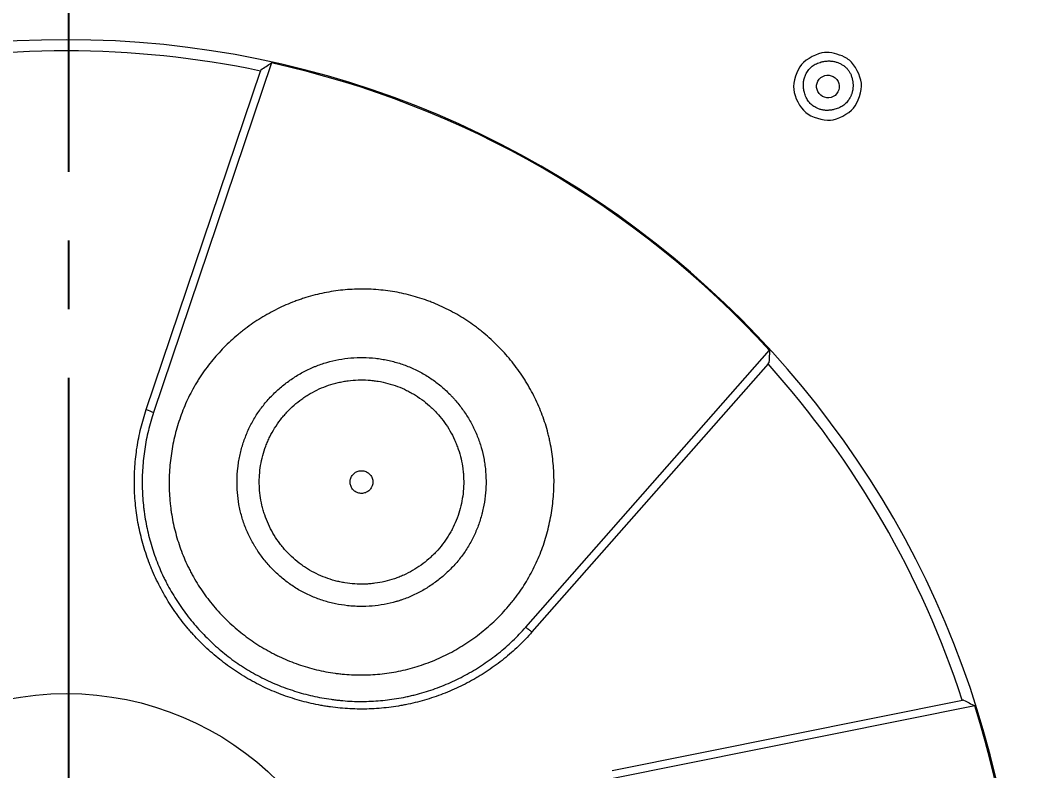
# Model space of a CAD drawing. Header units: inches. Extents: x 1105 to 1525, y -292 to 302.
# Drawn here: x 1223.2 to 1245.62, y 29.89 to 46.41 of the extents above; entities that cross this region are included whole.
import ezdxf

# ---------------------------------------------------------------- set-up
doc = ezdxf.new("R2010")
doc.units = ezdxf.units.IN
doc.header["$LTSCALE"] = 2.42
doc.header["$MEASUREMENT"] = 0
doc.header["$PDMODE"] = 3
doc.header["$PDSIZE"] = 0.3125
doc.linetypes.add('CENTER2', pattern=[1.125, 0.75, -0.125, 0.125, -0.125])
doc.layers.get('0').update_dxf_attribs({"linetype": 'CONTINUOUS'})
doc.layers.get('Defpoints').update_dxf_attribs({"linetype": 'CONTINUOUS'})
doc.layers.add('CENTER', color=1, linetype='CENTER2')
doc.layers.add('DIM', color=3, linetype='CONTINUOUS', lineweight=18)
doc.styles.get("Standard").update_dxf_attribs({"font": 'arial.ttf', "width": 0.8})
doc.dimstyles.new('ISO-25', dxfattribs={"dimtxt": 5, "dimasz": 2.5, "dimexe": 1.25, "dimexo": 0.625, "dimgap": 2, "dimtad": 1, "dimtih": 1, "dimtoh": 1, "dimdec": 1, "dimdsep": 46, "dimtxsty": 'Standard', "dimcen": 0, "dimclrd": 3, "dimclre": 3, "dimclrt": 4, "dimadec": 0, "dimazin": 0, "dimtfac": 1, "dimtdec": 1, "dimtmove": 0, "dimatfit": 3, "dimfxl": 1, "dimarcsym": 0})

# ---------------------------------------------------------------- blocks, each defined once
blk = doc.blocks.new('*D37')
at = {"layer": 'Defpoints', "color": 0, "transparency": 16777216}
for p in [(1228.664, 82.988), (1322.64, 82.988), (1224.209, -176.481)]:
    blk.add_point(p, dxfattribs=at)
at = {"layer": 'DIM', "color": 3, "lineweight": -2, "transparency": 16777216}
for p, q in [((1229.289, 82.988), (1323.89, 82.988)), ((1322.64, 77.988), (1322.64, -42.193)), ((1322.64, -171.481), (1322.64, -51.299)), ((1224.834, -176.481), (1323.89, -176.481))]:
    blk.add_line(p, q, dxfattribs=at)
at = {"layer": 'DIM', "color": 3, "transparency": 16777216}
for points in [[(1321.806, 77.988), (1323.473, 77.988), (1322.64, 82.988)], [(1321.806, -171.481), (1323.473, -171.481), (1322.64, -176.481)]]:
    blk.add_solid(points, dxfattribs=at)
at = {"layer": 'DIM', "color": 4, "transparency": 16777216, "insert": (1322.64, -46.746), "char_height": 5, "attachment_point": 5}
blk.add_mtext('259.5', dxfattribs=at)

msp = doc.modelspace()

# ---------------------------------------------------------------- linework, layer by layer
at = {"linetype": 'Continuous', "lineweight": 18, "extrusion": (-1, -2.22045e-16, 0)}
for p, q in [((1225.971, 37.846), (1228.485, 45.298)), ((1228.729, 45.476), (1226.132, 37.778)), ((1228.494, 45.325), (1228.485, 45.298)), ((1234.323, 33.049), (1239.691, 39.147)), ((1239.659, 38.846), (1234.462, 32.944)), ((1239.659, 38.846), (1239.678, 38.868)), ((1236.225, 29.89), (1243.936, 31.44)), ((1243.964, 31.445), (1243.936, 31.44)), ((1244.211, 31.317), (1236.247, 29.717))]:
    msp.add_line(p, q, dxfattribs=at)
at = {"linetype": 'Continuous', "lineweight": 18, "extrusion": (0, 0, -1)}
msp.add_circle((-1224.209, 24.988), 21, dxfattribs=at)
at = {"linetype": 'Continuous', "lineweight": 18}
msp.add_circle((1224.209, 24.988), 6.6, dxfattribs=at)
at = {"linetype": 'Continuous', "lineweight": 18, "extrusion": (0, 0, -1)}
msp.add_arc((-1224.209, 24.988), 58, 294.41167, 245.59923, dxfattribs=at)
at = {"linetype": 'Continuous', "lineweight": 13}
msp.add_arc((1224.209, 24.988), 55.5, 271.8113, 180, dxfattribs=at)
at = {"linetype": 'Continuous', "lineweight": 18}
for radius, start, end in [(55.5, 271.8097, 268.1903), (20.755, 78.1096, 101.8904), (20.98, 42.4422, 77.5578), (20.755, 18.1096, 41.8904), (20.98, 342.4422, 17.5578)]:
    msp.add_arc((1224.209, 24.988), radius, start, end, dxfattribs=at)
msp.add_ellipse((1240.977, 44.957), major_axis=(-0.192, 0.161), ratio=0.991209, dxfattribs=at)
for points, knots in [([(1241.339, 45.605), (1241.381, 45.584), (1241.419, 45.56), (1241.574, 45.43), (1241.698, 45.194), (1241.727, 44.863), (1241.647, 44.609), (1241.432, 44.353), (1241.195, 44.231), (1240.867, 44.202), (1240.612, 44.283), (1240.362, 44.492), (1240.238, 44.728), (1240.209, 45.059), (1240.289, 45.313), (1240.504, 45.569), (1240.741, 45.692), (1241.029, 45.717), (1241.206, 45.673), (1241.339, 45.605)], [0, 0, 0, 0, 0.030199, 0.030199, 0.155199, 0.155199, 0.280199, 0.280199, 0.405199, 0.405199, 0.530199, 0.530199, 0.655199, 0.655199, 0.780199, 0.780199, 0.905199, 0.905199, 1, 1, 1, 1]), ([(1241.262, 45.454), (1241.25, 45.46), (1241.228, 45.471), (1241.194, 45.485), (1241.159, 45.497), (1241.124, 45.506), (1241.088, 45.513), (1241.052, 45.518), (1241.016, 45.52), (1240.98, 45.52), (1240.943, 45.518), (1240.905, 45.514), (1240.868, 45.507), (1240.806, 45.492), (1240.724, 45.463), (1240.631, 45.407), (1240.555, 45.335), (1240.509, 45.265), (1240.481, 45.208), (1240.466, 45.169), (1240.453, 45.128), (1240.444, 45.087), (1240.438, 45.045), (1240.436, 45.003), (1240.437, 44.959), (1240.441, 44.915), (1240.448, 44.87), (1240.463, 44.803), (1240.493, 44.718), (1240.548, 44.624), (1240.62, 44.548), (1240.687, 44.503), (1240.74, 44.477), (1240.773, 44.464), (1240.806, 44.453), (1240.84, 44.444), (1240.874, 44.438), (1240.909, 44.433), (1240.945, 44.431), (1240.981, 44.431), (1241.017, 44.434), (1241.054, 44.439), (1241.092, 44.446), (1241.154, 44.461), (1241.236, 44.49), (1241.329, 44.545), (1241.405, 44.617), (1241.45, 44.683), (1241.474, 44.731), (1241.486, 44.758), (1241.496, 44.784), (1241.506, 44.811), (1241.513, 44.838), (1241.52, 44.866), (1241.525, 44.893), (1241.528, 44.921), (1241.53, 44.949), (1241.531, 44.977), (1241.53, 45.006), (1241.528, 45.034), (1241.525, 45.063), (1241.52, 45.093), (1241.511, 45.137), (1241.494, 45.194), (1241.464, 45.261), (1241.425, 45.321), (1241.379, 45.373), (1241.324, 45.419), (1241.283, 45.443), (1241.262, 45.454)], [0, 0, 0, 0, 0.010853, 0.021538, 0.032095, 0.042569, 0.053001, 0.063437, 0.073921, 0.084495, 0.095203, 0.106084, 0.11718, 0.128525, 0.161447, 0.192182, 0.222029, 0.252398, 0.264883, 0.277194, 0.289404, 0.301588, 0.313821, 0.326179, 0.338734, 0.351556, 0.364708, 0.378252, 0.411418, 0.442089, 0.471624, 0.501534, 0.511848, 0.522041, 0.532155, 0.542235, 0.552326, 0.562472, 0.572719, 0.583107, 0.593679, 0.604474, 0.615528, 0.626875, 0.660015, 0.69088, 0.72074, 0.750992, 0.759511, 0.767914, 0.77622, 0.784448, 0.792617, 0.800748, 0.80886, 0.816975, 0.825112, 0.833292, 0.841534, 0.84986, 0.858286, 0.866831, 0.875514, 0.897614, 0.91858, 0.938831, 0.958833, 0.979067, 1, 1, 1, 1]), ([(1234.712, 34.857), (1234.666, 34.725), (1234.615, 34.596), (1234.5, 34.344), (1234.436, 34.222), (1234.297, 33.984), (1234.221, 33.868), (1234.118, 33.728), (1234.097, 33.7), (1234.054, 33.644), (1234.033, 33.617), (1233.966, 33.536), (1233.921, 33.483), (1233.782, 33.328), (1233.588, 33.131), (1233.375, 32.954), (1233.209, 32.828), (1233.153, 32.787), (1233.067, 32.728), (1233.037, 32.709), (1232.979, 32.671), (1232.949, 32.652), (1232.801, 32.56), (1232.559, 32.426), (1232.179, 32.261), (1231.915, 32.176), (1231.713, 32.122), (1231.644, 32.105), (1231.508, 32.076), (1231.44, 32.063), (1231.234, 32.03), (1230.959, 31.999), (1230.683, 31.995), (1230.474, 32.003), (1230.405, 32.007), (1230.3, 32.016), (1230.265, 32.02), (1230.196, 32.027), (1230.161, 32.032), (1229.988, 32.055), (1229.852, 32.081), (1229.583, 32.146), (1229.45, 32.185), (1229.188, 32.276), (1229.059, 32.328), (1228.901, 32.402), (1228.869, 32.417), (1228.806, 32.448), (1228.713, 32.495), (1228.622, 32.546), (1228.442, 32.651), (1228.211, 32.803), (1227.994, 32.977), (1227.838, 33.115), (1227.786, 33.162), (1227.686, 33.26), (1227.637, 33.31), (1227.495, 33.463), (1227.406, 33.569), (1227.239, 33.79), (1227.161, 33.904), (1227.053, 34.081), (1227.018, 34.141), (1226.968, 34.233), (1226.952, 34.264), (1226.92, 34.326), (1226.904, 34.357), (1226.828, 34.515), (1226.774, 34.643), (1226.68, 34.903), (1226.639, 35.035), (1226.571, 35.303), (1226.543, 35.439), (1226.517, 35.611), (1226.512, 35.646), (1226.504, 35.715), (1226.5, 35.75), (1226.489, 35.854), (1226.484, 35.923), (1226.473, 36.132), (1226.472, 36.408), (1226.496, 36.684), (1226.525, 36.89), (1226.536, 36.959), (1226.561, 37.096), (1226.576, 37.165), (1226.623, 37.368), (1226.7, 37.634), (1226.801, 37.891), (1226.915, 38.142), (1226.978, 38.265), (1227.066, 38.415), (1227.084, 38.445), (1227.121, 38.505), (1227.14, 38.534), (1227.197, 38.622), (1227.237, 38.679), (1227.36, 38.847), (1227.447, 38.954), (1227.631, 39.16), (1227.728, 39.259), (1227.881, 39.4), (1227.933, 39.446), (1228.014, 39.513), (1228.041, 39.535), (1228.096, 39.578), (1228.123, 39.6), (1228.262, 39.705), (1228.491, 39.862), (1228.732, 39.996), (1228.98, 40.119), (1229.107, 40.175), (1229.271, 40.237), (1229.304, 40.249), (1229.37, 40.272), (1229.469, 40.305), (1229.569, 40.335), (1229.77, 40.389), (1230.04, 40.447), (1230.315, 40.478), (1230.522, 40.491), (1230.592, 40.494), (1230.697, 40.496), (1230.732, 40.496), (1230.802, 40.495), (1230.837, 40.494), (1231.011, 40.488), (1231.149, 40.476), (1231.424, 40.439), (1231.559, 40.413), (1231.829, 40.349), (1231.962, 40.31), (1232.128, 40.253), (1232.161, 40.241), (1232.226, 40.216), (1232.324, 40.178), (1232.42, 40.137), (1232.608, 40.049), (1232.731, 39.985), (1232.969, 39.844), (1233.085, 39.768), (1233.225, 39.665), (1233.253, 39.644), (1233.309, 39.601), (1233.336, 39.58), (1233.418, 39.513), (1233.471, 39.468), (1233.626, 39.328), (1233.824, 39.134), (1234.002, 38.921), (1234.128, 38.755), (1234.189, 38.671), (1234.247, 38.584), (1234.285, 38.525), (1234.304, 38.496), (1234.396, 38.347), (1234.53, 38.104), (1234.695, 37.724), (1234.779, 37.46), (1234.822, 37.291), (1234.831, 37.257), (1234.847, 37.189), (1234.854, 37.155), (1234.875, 37.052), (1234.888, 36.983), (1234.919, 36.777), (1234.933, 36.639), (1234.948, 36.363), (1234.949, 36.225), (1234.94, 36.017), (1234.935, 35.948), (1234.923, 35.809), (1234.915, 35.739), (1234.886, 35.531), (1234.86, 35.394), (1234.812, 35.191), (1234.794, 35.124), (1234.755, 34.99), (1234.734, 34.923), (1234.712, 34.857)], [0, 0, 0, 0, 0.015625, 0.015625, 0.03125, 0.03125, 0.046875, 0.046875, 0.050781, 0.050781, 0.054688, 0.054688, 0.0625, 0.0625, 0.078125, 0.09375, 0.09375, 0.101563, 0.101563, 0.105469, 0.105469, 0.109375, 0.109375, 0.125, 0.140625, 0.15625, 0.15625, 0.164063, 0.164063, 0.171875, 0.171875, 0.1875, 0.203125, 0.203125, 0.210938, 0.210938, 0.214844, 0.214844, 0.21875, 0.21875, 0.234375, 0.234375, 0.25, 0.25, 0.265625, 0.265625, 0.269531, 0.269531, 0.273438, 0.28125, 0.28125, 0.296875, 0.3125, 0.3125, 0.320313, 0.320313, 0.328125, 0.328125, 0.34375, 0.34375, 0.359375, 0.359375, 0.367188, 0.367188, 0.371094, 0.371094, 0.375, 0.375, 0.390625, 0.390625, 0.40625, 0.40625, 0.421875, 0.421875, 0.425781, 0.425781, 0.429688, 0.429688, 0.4375, 0.4375, 0.453125, 0.46875, 0.46875, 0.476563, 0.476563, 0.484375, 0.484375, 0.5, 0.515625, 0.515625, 0.53125, 0.53125, 0.535156, 0.535156, 0.539063, 0.539063, 0.546875, 0.546875, 0.5625, 0.5625, 0.578125, 0.578125, 0.585938, 0.585938, 0.589844, 0.589844, 0.59375, 0.59375, 0.609375, 0.625, 0.625, 0.640625, 0.640625, 0.644531, 0.644531, 0.648438, 0.65625, 0.65625, 0.671875, 0.6875, 0.6875, 0.695312, 0.695312, 0.699219, 0.699219, 0.703125, 0.703125, 0.71875, 0.71875, 0.734375, 0.734375, 0.75, 0.75, 0.753906, 0.753906, 0.757812, 0.765625, 0.765625, 0.78125, 0.78125, 0.796875, 0.796875, 0.800781, 0.800781, 0.804688, 0.804688, 0.8125, 0.8125, 0.828125, 0.84375, 0.84375, 0.851563, 0.855469, 0.855469, 0.859375, 0.859375, 0.875, 0.890625, 0.90625, 0.90625, 0.910156, 0.910156, 0.914063, 0.914063, 0.921875, 0.921875, 0.9375, 0.9375, 0.953125, 0.953125, 0.960938, 0.960938, 0.96875, 0.96875, 0.984375, 0.984375, 0.992188, 0.992188, 1, 1, 1, 1]), ([(1230.475, 38.98), (1230.385, 38.973), (1230.296, 38.961), (1230.119, 38.928), (1230.033, 38.907), (1229.861, 38.857), (1229.777, 38.828), (1229.672, 38.786), (1229.652, 38.777), (1229.61, 38.759), (1229.589, 38.75), (1229.528, 38.721), (1229.488, 38.701), (1229.368, 38.639), (1229.214, 38.548), (1229.069, 38.443), (1228.964, 38.359), (1228.929, 38.331), (1228.862, 38.271), (1228.828, 38.24), (1228.731, 38.146), (1228.609, 38.016), (1228.5, 37.874), (1228.398, 37.728), (1228.351, 37.652), (1228.286, 37.533), (1228.265, 37.493), (1228.226, 37.412), (1228.207, 37.371), (1228.154, 37.247), (1228.093, 37.079), (1228.048, 36.906), (1228.02, 36.775), (1228.012, 36.73), (1228.001, 36.664), (1227.998, 36.641), (1227.992, 36.596), (1227.989, 36.574), (1227.976, 36.462), (1227.965, 36.283), (1227.97, 36.105), (1227.984, 35.926), (1227.996, 35.837), (1228.016, 35.726), (1228.02, 35.704), (1228.029, 35.66), (1228.044, 35.593), (1228.061, 35.528), (1228.098, 35.399), (1228.156, 35.23), (1228.231, 35.068), (1228.293, 34.948), (1228.315, 34.909), (1228.349, 34.85), (1228.361, 34.831), (1228.385, 34.792), (1228.445, 34.697), (1228.563, 34.533), (1228.681, 34.398), (1228.805, 34.269), (1228.871, 34.208), (1229.009, 34.09), (1229.08, 34.035), (1229.227, 33.933), (1229.303, 33.886), (1229.459, 33.8), (1229.54, 33.761), (1229.664, 33.708), (1229.706, 33.692), (1229.791, 33.661), (1229.834, 33.646), (1229.963, 33.606), (1230.137, 33.561), (1230.314, 33.533), (1230.448, 33.518), (1230.515, 33.512), (1230.583, 33.509), (1230.628, 33.507), (1230.65, 33.507), (1230.763, 33.505), (1230.943, 33.511), (1231.12, 33.534), (1231.296, 33.566), (1231.383, 33.587), (1231.491, 33.618), (1231.513, 33.624), (1231.556, 33.638), (1231.577, 33.645), (1231.641, 33.667), (1231.684, 33.683), (1231.809, 33.733), (1231.971, 33.808), (1232.125, 33.899), (1232.238, 33.972), (1232.275, 33.997), (1232.349, 34.05), (1232.385, 34.077), (1232.491, 34.161), (1232.625, 34.28), (1232.748, 34.41), (1232.864, 34.545), (1232.919, 34.616), (1232.996, 34.728), (1233.021, 34.766), (1233.068, 34.842), (1233.091, 34.881), (1233.156, 34.999), (1233.194, 35.079), (1233.264, 35.243), (1233.295, 35.327), (1233.335, 35.455), (1233.348, 35.498), (1233.365, 35.564), (1233.37, 35.586), (1233.38, 35.63), (1233.385, 35.652), (1233.409, 35.762), (1233.437, 35.939), (1233.449, 36.117), (1233.452, 36.296), (1233.449, 36.386), (1233.44, 36.499), (1233.438, 36.521), (1233.433, 36.566), (1233.425, 36.633), (1233.401, 36.788), (1233.371, 36.919), (1233.321, 37.09), (1233.292, 37.175), (1233.242, 37.3), (1233.224, 37.341), (1233.196, 37.403), (1233.186, 37.423), (1233.166, 37.464), (1233.115, 37.564), (1233.013, 37.738), (1232.908, 37.884), (1232.825, 37.989), (1232.781, 38.041), (1232.736, 38.091), (1232.705, 38.124), (1232.69, 38.141), (1232.611, 38.222), (1232.48, 38.345), (1232.339, 38.455), (1232.193, 38.557), (1232.117, 38.605), (1231.999, 38.671), (1231.959, 38.692), (1231.877, 38.732), (1231.836, 38.75), (1231.712, 38.804), (1231.628, 38.835), (1231.457, 38.888), (1231.371, 38.911), (1231.239, 38.939), (1231.173, 38.951), (1231.106, 38.961), (1231.061, 38.967), (1231.038, 38.97), (1230.926, 38.983), (1230.836, 38.988), (1230.656, 38.991), (1230.565, 38.988), (1230.475, 38.98)], [0, 0, 0, 0, 0.015625, 0.015625, 0.03125, 0.03125, 0.046875, 0.046875, 0.050781, 0.050781, 0.054687, 0.054687, 0.0625, 0.0625, 0.078125, 0.09375, 0.09375, 0.101562, 0.101562, 0.109375, 0.109375, 0.125, 0.140625, 0.140625, 0.15625, 0.15625, 0.164062, 0.164062, 0.171875, 0.171875, 0.1875, 0.203125, 0.203125, 0.210937, 0.210937, 0.214844, 0.214844, 0.21875, 0.21875, 0.234375, 0.25, 0.25, 0.265625, 0.265625, 0.269531, 0.269531, 0.273437, 0.28125, 0.28125, 0.296875, 0.3125, 0.3125, 0.320312, 0.320312, 0.324219, 0.324219, 0.328125, 0.34375, 0.359375, 0.359375, 0.375, 0.375, 0.390625, 0.390625, 0.40625, 0.40625, 0.421875, 0.421875, 0.429687, 0.429687, 0.4375, 0.4375, 0.453125, 0.46875, 0.46875, 0.476562, 0.480469, 0.480469, 0.484375, 0.484375, 0.5, 0.515625, 0.515625, 0.53125, 0.53125, 0.535156, 0.535156, 0.539062, 0.539062, 0.546875, 0.546875, 0.5625, 0.578125, 0.578125, 0.585937, 0.585937, 0.59375, 0.59375, 0.609375, 0.625, 0.625, 0.640625, 0.640625, 0.648437, 0.648437, 0.65625, 0.65625, 0.671875, 0.671875, 0.6875, 0.6875, 0.695312, 0.695312, 0.699219, 0.699219, 0.703125, 0.703125, 0.71875, 0.734375, 0.734375, 0.75, 0.75, 0.753906, 0.753906, 0.757812, 0.765625, 0.78125, 0.78125, 0.796875, 0.796875, 0.804687, 0.804687, 0.808594, 0.808594, 0.8125, 0.828125, 0.84375, 0.84375, 0.851562, 0.855469, 0.855469, 0.859375, 0.859375, 0.875, 0.890625, 0.890625, 0.90625, 0.90625, 0.914062, 0.914062, 0.921875, 0.921875, 0.9375, 0.9375, 0.953125, 0.953125, 0.960937, 0.964844, 0.964844, 0.96875, 0.96875, 0.984375, 0.984375, 1, 1, 1, 1]), ([(1232.882, 35.665), (1232.901, 35.737), (1232.932, 35.881), (1232.957, 36.099), (1232.96, 36.246), (1232.956, 36.357), (1232.954, 36.394), (1232.948, 36.468), (1232.944, 36.505), (1232.93, 36.614), (1232.903, 36.759), (1232.863, 36.9), (1232.827, 37.004), (1232.808, 37.056), (1232.787, 37.107), (1232.773, 37.141), (1232.765, 37.159), (1232.727, 37.243), (1232.66, 37.374), (1232.54, 37.559), (1232.449, 37.674), (1232.376, 37.758), (1232.351, 37.785), (1232.299, 37.838), (1232.273, 37.864), (1232.192, 37.94), (1232.08, 38.035), (1231.959, 38.118), (1231.865, 38.177), (1231.833, 38.195), (1231.768, 38.231), (1231.735, 38.249), (1231.636, 38.298), (1231.5, 38.356), (1231.291, 38.423), (1231.147, 38.455), (1231.037, 38.473), (1231, 38.478), (1230.927, 38.486), (1230.89, 38.489), (1230.78, 38.496), (1230.633, 38.499), (1230.487, 38.487), (1230.377, 38.472), (1230.34, 38.466), (1230.286, 38.456), (1230.267, 38.453), (1230.231, 38.445), (1230.141, 38.425), (1229.982, 38.38), (1229.777, 38.299), (1229.646, 38.231), (1229.55, 38.176), (1229.518, 38.156), (1229.456, 38.116), (1229.426, 38.095), (1229.337, 38.031), (1229.222, 37.94), (1229.116, 37.838), (1229.041, 37.757), (1229.016, 37.73), (1228.968, 37.673), (1228.945, 37.644), (1228.878, 37.556), (1228.794, 37.436), (1228.723, 37.308), (1228.675, 37.209), (1228.651, 37.159), (1228.63, 37.108), (1228.616, 37.073), (1228.609, 37.056), (1228.577, 36.969), (1228.532, 36.829), (1228.485, 36.614), (1228.468, 36.469), (1228.462, 36.376), (1228.461, 36.358), (1228.46, 36.321), (1228.459, 36.302), (1228.458, 36.247), (1228.459, 36.21), (1228.462, 36.099), (1228.474, 35.953), (1228.5, 35.809), (1228.525, 35.701), (1228.534, 35.666), (1228.555, 35.595), (1228.566, 35.559), (1228.601, 35.454), (1228.656, 35.317), (1228.756, 35.121), (1228.836, 34.997), (1228.9, 34.907), (1228.923, 34.877), (1228.969, 34.819), (1228.993, 34.791), (1229.065, 34.708), (1229.167, 34.602), (1229.279, 34.507), (1229.367, 34.44), (1229.397, 34.418), (1229.458, 34.376), (1229.489, 34.355), (1229.583, 34.297), (1229.712, 34.225), (1229.914, 34.138), (1230.054, 34.092), (1230.144, 34.068), (1230.162, 34.064), (1230.198, 34.055), (1230.252, 34.043), (1230.307, 34.032), (1230.416, 34.014), (1230.561, 33.998), (1230.708, 33.995), (1230.819, 33.999), (1230.856, 34.001), (1230.93, 34.007), (1230.967, 34.011), (1231.077, 34.026), (1231.221, 34.052), (1231.362, 34.092), (1231.467, 34.128), (1231.501, 34.14), (1231.57, 34.167), (1231.604, 34.182), (1231.705, 34.228), (1231.836, 34.295), (1232.021, 34.414), (1232.136, 34.506), (1232.206, 34.567), (1232.219, 34.579), (1232.247, 34.604), (1232.26, 34.617), (1232.3, 34.655), (1232.326, 34.682), (1232.401, 34.762), (1232.496, 34.874), (1232.58, 34.995), (1232.638, 35.088), (1232.657, 35.12), (1232.693, 35.184), (1232.71, 35.217), (1232.759, 35.317), (1232.818, 35.453), (1232.863, 35.593), (1232.882, 35.665)], [0, 0, 0, 0, 0.015625, 0.03125, 0.046875, 0.046875, 0.054688, 0.054688, 0.0625, 0.0625, 0.078125, 0.09375, 0.09375, 0.101563, 0.105469, 0.105469, 0.109375, 0.109375, 0.125, 0.140625, 0.15625, 0.15625, 0.164063, 0.164063, 0.171875, 0.171875, 0.1875, 0.203125, 0.203125, 0.210938, 0.210938, 0.21875, 0.21875, 0.234375, 0.25, 0.265625, 0.265625, 0.273438, 0.273438, 0.28125, 0.28125, 0.296875, 0.3125, 0.3125, 0.320313, 0.320313, 0.324219, 0.324219, 0.328125, 0.34375, 0.359375, 0.375, 0.375, 0.382813, 0.382813, 0.390625, 0.390625, 0.40625, 0.421875, 0.421875, 0.429688, 0.429688, 0.4375, 0.4375, 0.453125, 0.46875, 0.46875, 0.476563, 0.480469, 0.480469, 0.484375, 0.484375, 0.5, 0.515625, 0.53125, 0.53125, 0.535156, 0.535156, 0.539063, 0.539063, 0.546875, 0.546875, 0.5625, 0.578125, 0.578125, 0.585938, 0.585938, 0.59375, 0.59375, 0.609375, 0.625, 0.640625, 0.640625, 0.648438, 0.648438, 0.65625, 0.65625, 0.671875, 0.6875, 0.6875, 0.695313, 0.695313, 0.703125, 0.703125, 0.71875, 0.734375, 0.75, 0.75, 0.753906, 0.753906, 0.757813, 0.765625, 0.765625, 0.78125, 0.796875, 0.796875, 0.804688, 0.804688, 0.8125, 0.8125, 0.828125, 0.84375, 0.84375, 0.851563, 0.851563, 0.859375, 0.859375, 0.875, 0.890625, 0.90625, 0.90625, 0.910156, 0.910156, 0.914063, 0.914063, 0.921875, 0.921875, 0.9375, 0.953125, 0.953125, 0.960938, 0.960938, 0.96875, 0.96875, 0.984375, 1, 1, 1, 1]), ([(1234.462, 32.944), (1234.367, 32.835), (1234.169, 32.629), (1233.848, 32.347), (1233.619, 32.178), (1233.441, 32.059), (1233.351, 32.001), (1233.259, 31.945), (1233.196, 31.909), (1233.165, 31.891), (1233.007, 31.804), (1232.879, 31.74), (1232.619, 31.624), (1232.354, 31.519), (1232.081, 31.436), (1231.874, 31.384), (1231.769, 31.359), (1231.663, 31.338), (1231.592, 31.325), (1231.557, 31.319), (1231.379, 31.289), (1231.237, 31.272), (1230.952, 31.25), (1230.668, 31.241), (1230.383, 31.255), (1230.169, 31.275), (1230.062, 31.287), (1229.956, 31.303), (1229.884, 31.315), (1229.849, 31.321), (1229.671, 31.353), (1229.392, 31.417), (1228.985, 31.546), (1228.721, 31.656), (1228.527, 31.747), (1228.462, 31.779), (1228.335, 31.845), (1228.271, 31.88), (1228.084, 31.988), (1227.843, 32.142), (1227.503, 32.401), (1227.292, 32.593), (1227.139, 32.745), (1227.089, 32.796), (1227.016, 32.875), (1226.991, 32.902), (1226.943, 32.956), (1226.825, 33.092), (1226.628, 33.346), (1226.396, 33.705), (1226.261, 33.957), (1226.168, 34.151), (1226.139, 34.216), (1226.096, 34.316), (1226.082, 34.349), (1226.056, 34.416), (1225.99, 34.583), (1225.89, 34.889), (1225.792, 35.304), (1225.75, 35.586), (1225.728, 35.8), (1225.722, 35.872), (1225.713, 36.016), (1225.711, 36.088), (1225.707, 36.303), (1225.714, 36.588), (1225.761, 37.012), (1225.817, 37.292), (1225.868, 37.501), (1225.886, 37.57), (1225.927, 37.709), (1225.948, 37.778), (1225.971, 37.846)], [0, 0, 0, 0, 0.03125, 0.0625, 0.09375, 0.09375, 0.109375, 0.117187, 0.117187, 0.125, 0.125, 0.15625, 0.15625, 0.1875, 0.21875, 0.21875, 0.234375, 0.242187, 0.242187, 0.25, 0.25, 0.28125, 0.28125, 0.3125, 0.34375, 0.34375, 0.359375, 0.367187, 0.367187, 0.375, 0.375, 0.40625, 0.4375, 0.46875, 0.46875, 0.484375, 0.484375, 0.5, 0.5, 0.53125, 0.5625, 0.59375, 0.59375, 0.609375, 0.609375, 0.617187, 0.617187, 0.625, 0.65625, 0.6875, 0.71875, 0.71875, 0.734375, 0.734375, 0.742187, 0.742187, 0.75, 0.78125, 0.8125, 0.84375, 0.84375, 0.859375, 0.859375, 0.875, 0.875, 0.90625, 0.9375, 0.96875, 0.96875, 0.984375, 0.984375, 1, 1, 1, 1]), ([(1226.132, 37.778), (1226.088, 37.647), (1226.049, 37.513), (1226, 37.311), (1225.985, 37.243), (1225.958, 37.107), (1225.946, 37.039), (1225.915, 36.835), (1225.886, 36.562), (1225.879, 36.288), (1225.884, 36.013), (1225.892, 35.876), (1225.91, 35.703), (1225.914, 35.669), (1225.923, 35.6), (1225.937, 35.497), (1225.954, 35.395), (1225.993, 35.192), (1226.055, 34.925), (1226.141, 34.664), (1226.238, 34.407), (1226.292, 34.28), (1226.367, 34.123), (1226.383, 34.092), (1226.414, 34.03), (1226.462, 33.938), (1226.513, 33.848), (1226.619, 33.67), (1226.769, 33.439), (1226.937, 33.223), (1227.116, 33.012), (1227.209, 32.911), (1227.357, 32.764), (1227.408, 32.716), (1227.51, 32.622), (1227.562, 32.577), (1227.72, 32.444), (1227.938, 32.277), (1228.17, 32.129), (1228.408, 31.992), (1228.531, 31.928), (1228.783, 31.81), (1228.911, 31.757), (1229.17, 31.663), (1229.432, 31.58), (1229.7, 31.519), (1229.904, 31.481), (1230.006, 31.465), (1230.109, 31.452), (1230.178, 31.444), (1230.213, 31.44), (1230.386, 31.423), (1230.662, 31.409), (1231.073, 31.422), (1231.346, 31.454), (1231.55, 31.488), (1231.618, 31.5), (1231.72, 31.522), (1231.753, 31.529), (1231.821, 31.545), (1231.855, 31.553), (1232.023, 31.596), (1232.155, 31.636), (1232.415, 31.726), (1232.67, 31.827), (1232.916, 31.95), (1233.097, 32.05), (1233.157, 32.084), (1233.275, 32.157), (1233.334, 32.194), (1233.507, 32.31), (1233.73, 32.473), (1234.04, 32.745), (1234.232, 32.945), (1234.323, 33.049)], [0, 0, 0, 0, 0.03125, 0.03125, 0.046875, 0.046875, 0.0625, 0.0625, 0.09375, 0.125, 0.125, 0.15625, 0.15625, 0.164063, 0.164063, 0.171875, 0.1875, 0.1875, 0.21875, 0.25, 0.25, 0.28125, 0.28125, 0.289063, 0.289063, 0.296875, 0.3125, 0.3125, 0.34375, 0.375, 0.375, 0.40625, 0.40625, 0.421875, 0.421875, 0.4375, 0.4375, 0.46875, 0.5, 0.5, 0.53125, 0.53125, 0.5625, 0.5625, 0.59375, 0.625, 0.625, 0.640625, 0.648438, 0.648438, 0.65625, 0.65625, 0.6875, 0.71875, 0.75, 0.75, 0.765625, 0.765625, 0.773438, 0.773438, 0.78125, 0.78125, 0.8125, 0.8125, 0.84375, 0.875, 0.875, 0.890625, 0.890625, 0.90625, 0.90625, 0.9375, 0.96875, 1, 1, 1, 1]), ([(1230.951, 36.185), (1230.958, 36.212), (1230.96, 36.241), (1230.955, 36.297), (1230.948, 36.325), (1230.924, 36.376), (1230.908, 36.4), (1230.869, 36.44), (1230.846, 36.457), (1230.796, 36.482), (1230.769, 36.491), (1230.714, 36.498), (1230.685, 36.497), (1230.63, 36.485), (1230.603, 36.475), (1230.556, 36.446), (1230.534, 36.427), (1230.498, 36.384), (1230.484, 36.359), (1230.464, 36.307), (1230.459, 36.278), (1230.458, 36.222), (1230.463, 36.194), (1230.48, 36.141), (1230.494, 36.115), (1230.528, 36.071), (1230.55, 36.051), (1230.596, 36.021), (1230.623, 36.01), (1230.677, 35.997), (1230.706, 35.995), (1230.761, 36), (1230.789, 36.008), (1230.84, 36.032), (1230.863, 36.048), (1230.903, 36.087), (1230.92, 36.111), (1230.94, 36.151), (1230.947, 36.168), (1230.951, 36.185), (1230.951, 36.185), (1230.951, 36.185)], [0, 0, 0, 0, 0.053789, 0.053789, 0.107646, 0.107646, 0.161358, 0.161358, 0.21496, 0.21496, 0.268497, 0.268497, 0.322042, 0.322042, 0.375666, 0.375666, 0.429405, 0.429405, 0.483243, 0.483243, 0.537123, 0.537123, 0.590968, 0.590968, 0.644715, 0.644715, 0.698345, 0.698345, 0.751891, 0.751891, 0.805422, 0.805422, 0.859012, 0.859012, 0.91271, 0.91271, 0.966518, 0.966518, 0.99994, 0.99994, 1, 1, 1, 1])]:
    msp.add_open_spline(points, degree=3, knots=knots, dxfattribs=at)
for points, degree in [([(1228.494, 45.325), (1228.572, 45.376), (1228.651, 45.426), (1228.729, 45.476)], 3), ([(1239.691, 39.147), (1239.687, 39.054), (1239.683, 38.961), (1239.678, 38.868)], 3), ([(1225.971, 37.845), (1226.025, 37.822), (1226.079, 37.8), (1226.132, 37.778)], 3), ([(1234.461, 32.942), (1234.323, 33.049)], 1), ([(1243.964, 31.445), (1244.047, 31.403), (1244.129, 31.36), (1244.211, 31.317)], 3)]:
    msp.add_open_spline(points, degree=degree, dxfattribs=at)
at = {"layer": 'CENTER', "ltscale": 5}
msp.add_line((1224.261, 92.988), (1224.261, -186.481), dxfattribs=at)

# ---------------------------------------------------------------- dimensions: what is measured, and where the dimension line sits
at = {"layer": 'DIM'}
dim = msp.add_linear_dim(base=(1322.64, 82.988), p1=(1224.209, -176.481), p2=(1228.664, 82.988), angle=90, dimstyle='ISO-25', override={"dimasz": 5, "dimtad": 0}, dxfattribs=at)
dim.commit()
dim.dimension.update_dxf_attribs({"geometry": '*D37', "text_midpoint": (1322.64, -46.746)})

doc.saveas('drawing.dxf')
